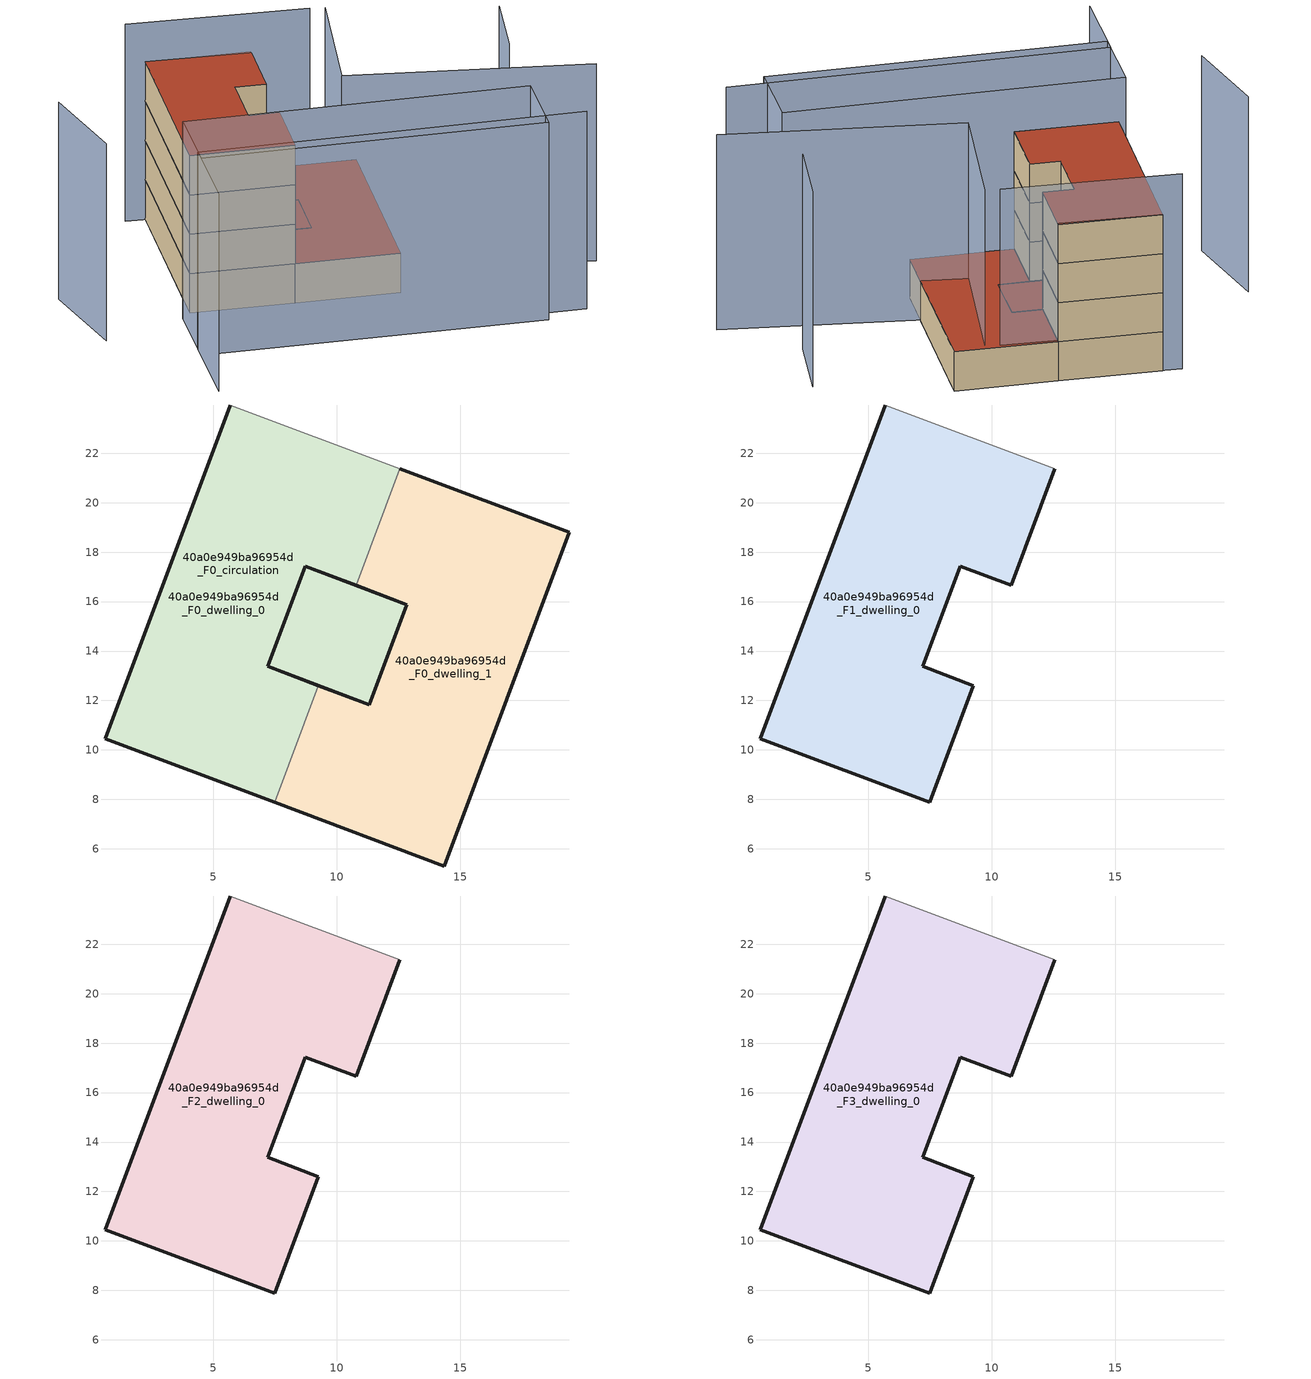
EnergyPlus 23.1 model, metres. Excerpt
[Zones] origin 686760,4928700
40a0e949ba96954d_F0_dwelling_0
 floor ground (EU_floor_Construction): 12.55,21.38 10.78,16.65 8.72,17.42 7.2,13.37 8.8,12.77 9.26,12.6 7.48,7.88 0.63,10.45 5.7,23.95 z0; 12.83,15.88 11.31,11.83 8.8,12.77 7.2,13.37 8.72,17.42 z0
 wall outside (EU_wall_Construction): 5.7,23.95 0.63,10.45 7.48,7.88 / 9.26,12.6 7.2,13.37 8.72,17.42 10.78,16.65 z0:3
 wall adiabatic (EU_wall_Construction): 12.55,21.38 5.7,23.95 z0:3
 wall to 40a0e949ba96954d_F0_dwelling_1 (EU_wall_Construction): 7.48,7.88 9.26,12.6 / 10.78,16.65 12.55,21.38 z0:3
 roof outside (EU_floor_Construction): 11.31,11.83 12.83,15.88 8.72,17.42 7.2,13.37 9.19,12.63 z3
40a0e949ba96954d_F0_dwelling_1
 floor ground (EU_floor_Construction): 19.41,18.8 14.34,5.3 7.48,7.88 9.26,12.6 11.31,11.83 12.83,15.88 10.78,16.65 12.55,21.38 z0
 wall outside (EU_wall_Construction): 10.78,16.65 12.83,15.88 11.31,11.83 9.26,12.6 / 7.48,7.88 14.34,5.3 19.41,18.8 12.55,21.38 z0:3
 roof outside (EU_roof_Construction): 14.34,5.3 19.41,18.8 12.55,21.38 10.78,16.65 12.83,15.88 11.31,11.83 9.26,12.6 7.48,7.88 z3
40a0e949ba96954d_F0_circulation
 floor ground (EU_floor_Construction): 12.55,21.38 10.78,16.65 8.72,17.42 7.2,13.37 8.8,12.77 9.26,12.6 7.48,7.88 0.63,10.45 5.7,23.95 z0; 12.83,15.88 11.31,11.83 8.8,12.77 7.2,13.37 8.72,17.42 z0
 wall outside (EU_wall_Construction): 11.31,11.83 12.83,15.88 8.72,17.42 7.2,13.37 11.31,11.83 z0:3
 roof outside (EU_roof_Construction): 7.48,7.88 9.26,12.6 8.8,12.77 7.2,13.37 8.72,17.42 10.78,16.65 12.55,21.38 5.7,23.95 0.63,10.45 z3; 11.31,11.83 12.83,15.88 8.72,17.42 7.2,13.37 8.8,12.77 z3
40a0e949ba96954d_F1_dwelling_0
 floor to 40a0e949ba96954d_F0_dwelling_0 (EU_floor_Construction): 12.55,21.38 10.78,16.65 8.72,17.42 7.2,13.37 8.8,12.77 9.26,12.6 7.48,7.88 0.63,10.45 5.7,23.95 z3
 wall outside (EU_wall_Construction): 5.7,23.95 0.63,10.45 7.48,7.88 9.26,12.6 7.2,13.37 8.72,17.42 10.78,16.65 12.55,21.38 z3:6
 wall adiabatic (EU_wall_Construction): 12.55,21.38 5.7,23.95 z3:6
40a0e949ba96954d_F2_dwelling_0
 floor to 40a0e949ba96954d_F1_dwelling_0 (EU_floor_Construction): 12.55,21.38 10.78,16.65 8.72,17.42 7.2,13.37 9.26,12.6 7.48,7.88 0.63,10.45 5.7,23.95 z6
 wall outside (EU_wall_Construction): 5.7,23.95 0.63,10.45 7.48,7.88 9.26,12.6 7.2,13.37 8.72,17.42 10.78,16.65 12.55,21.38 z6:9
 wall adiabatic (EU_wall_Construction): 12.55,21.38 5.7,23.95 z6:9
40a0e949ba96954d_F3_dwelling_0
 floor to 40a0e949ba96954d_F2_dwelling_0 (EU_floor_Construction): 12.55,21.38 10.78,16.65 8.72,17.42 7.2,13.37 9.26,12.6 7.48,7.88 0.63,10.45 5.7,23.95 z9
 wall outside (EU_wall_Construction): 5.7,23.95 0.63,10.45 7.48,7.88 9.26,12.6 7.2,13.37 8.72,17.42 10.78,16.65 12.55,21.38 z9:12
 wall adiabatic (EU_wall_Construction): 12.55,21.38 5.7,23.95 z9:12
 roof outside (EU_roof_Construction): 7.48,7.88 9.26,12.6 7.2,13.37 8.72,17.42 10.78,16.65 12.55,21.38 5.7,23.95 0.63,10.45 z12
shading: -4.02,-0.42 -1.87,5.6 / -1.87,5.6 23.66,-3.51 / 24.71,7.86 27.21,13.02 / -5.71,17.03 -6.38,10.07 / 28.08,2.19 12.55,9.96 / 12.55,9.96 17.16,19.17 / 16.21,19.67 4.42,24.45 / -0.23,10.01 22.51,1.81 / 22.51,1.81 20.6,-3.49 / 20.6,-3.49 -2.14,4.71 / -2.14,4.71 -0.23,10.01 z0:15
[Building]
EU S2 Campaign: North Axis=0; Terrain=City; Solar Distribution=FullExterior
[Site:Location]
Bologna: Latitude=44.5; Longitude=11.25; Time Zone=1; Elevation=37
[SizingPeriod:WeatherFileDays]
AnnualSizingPeriod: Begin Month=1; Begin Day of Month=1; End Month=12; End Day of Month=31; Day of Week for Start Day=Monday; Use Weather File Daylight Saving Period=No; Use Weather File Rain and Snow Indicators=No
[MATERIAL]
EU_InternalMass_Material: Roughness=MediumRough; Thickness=0.1; Conductivity=1; Density=1800; Specific Heat=900; Thermal Absorptance=0.9; Solar Absorptance=0.7; Visible Absorptance=0.7
[MATERIAL:NOMASS] Roughness=MediumRough; Thermal Absorptance=0.9; Solar Absorptance=0.7; Visible Absorptance=0.7
Name | Thermal Resistance
EU_wall_NoMass | 0.937881
EU_roof_NoMass | 0.548572
EU_floor_NoMass | 0.71348
[CONSTRUCTION]
EU_wall_Construction: EU_wall_NoMass
EU_roof_Construction: EU_roof_NoMass
EU_floor_Construction: EU_floor_NoMass
EU_InternalMass_Construction: EU_InternalMass_Material
[ZONE] Type=1; Multiplier=1; Ceiling Height=autocalculate; Floor Area=autocalculate; Part of Total Floor Area=Yes
Name | Volume
40a0e949ba96954d_F0_dwelling_0; 40a0e949ba96954d_F0_circulation | 345.32
40a0e949ba96954d_F1_dwelling_0; 40a0e949ba96954d_F2_dwelling_0; 40a0e949ba96954d_F3_dwelling_0 | 288.294
40a0e949ba96954d_F0_dwelling_1 | 288.295
[INTERNALMASS] Construction=EU_InternalMass_Construction
Name | Zone or ZoneList | Surface Area
40a0e949ba96954d_F0_dwelling_0_EU_InternalMass | 40a0e949ba96954d_F0_dwelling_0 | 96.0984
40a0e949ba96954d_F0_dwelling_1_EU_InternalMass | 40a0e949ba96954d_F0_dwelling_1 | 96.0984
40a0e949ba96954d_F1_dwelling_0_EU_InternalMass | 40a0e949ba96954d_F1_dwelling_0 | 211.499
40a0e949ba96954d_F2_dwelling_0_EU_InternalMass | 40a0e949ba96954d_F2_dwelling_0 | 211.499
40a0e949ba96954d_F3_dwelling_0_EU_InternalMass | 40a0e949ba96954d_F3_dwelling_0 | 211.499
[OTHEREQUIPMENT] Fuel Type=Electricity; Design Level Calculation Method=Watts/Area; Power per Zone Floor Area=1; Fraction Latent=0; Fraction Radiant=0; Fraction Lost=0; Carbon Dioxide Generation Rate=0; EndUse Subcategory=EU_Step8_InternalGains
Name | Zone or ZoneList or Space or SpaceList | Schedule
EU_Step8_InternalGain_40a0e949ba96954d_F0_dwelling_0_f000 | 40a0e949ba96954d_F0_dwelling_0 | EU_Step8_GainSchedule_40a0e949ba96954d_F0_dwelling_0_f000
EU_Step8_InternalGain_40a0e949ba96954d_F0_dwelling_1_f000 | 40a0e949ba96954d_F0_dwelling_1 | EU_Step8_GainSchedule_40a0e949ba96954d_F0_dwelling_1_f000
EU_Step8_InternalGain_40a0e949ba96954d_F1_dwelling_0_f000 | 40a0e949ba96954d_F1_dwelling_0 | EU_Step8_GainSchedule_40a0e949ba96954d_F1_dwelling_0_f000
EU_Step8_InternalGain_40a0e949ba96954d_F2_dwelling_0_f000 | 40a0e949ba96954d_F2_dwelling_0 | EU_Step8_GainSchedule_40a0e949ba96954d_F2_dwelling_0_f000
EU_Step8_InternalGain_40a0e949ba96954d_F3_dwelling_0_f000 | 40a0e949ba96954d_F3_dwelling_0 | EU_Step8_GainSchedule_40a0e949ba96954d_F3_dwelling_0_f000
[ZONEINFILTRATION:DESIGNFLOWRATE]
EU_Circulation_Infiltration_40a0e949ba96954d_F0_circulation: Zone or ZoneList or Space or SpaceList=40a0e949ba96954d_F0_circulation; Schedule=EU_AlwaysOn; Design Flow Rate Calculation Method=Flow/Area; Flow Rate per Floor Area=0.0005; Constant Term Coefficient=1; Temperature Term Coefficient=0; Velocity Term Coefficient=0; Velocity Squared Term Coefficient=0
[ZONEVENTILATION:DESIGNFLOWRATE] Schedule=EU_AlwaysOn; Design Flow Rate Calculation Method=AirChanges/Hour; Air Changes per Hour=0.687892; Ventilation Type=Natural; Fan Pressure Rise=0; Fan Total Efficiency=1; Constant Term Coefficient=1; Temperature Term Coefficient=0; Velocity Term Coefficient=0; Velocity Squared Term Coefficient=0; Minimum Indoor Temperature=-100; Maximum Indoor Temperature=100; Delta Temperature=-100; Minimum Outdoor Temperature=-100; Maximum Outdoor Temperature=100; Maximum Wind Speed=40
Name | Zone or ZoneList or Space or SpaceList
EU_ConstantAir_40a0e949ba96954d_F0_dwelling_0 | 40a0e949ba96954d_F0_dwelling_0
EU_ConstantAir_40a0e949ba96954d_F0_dwelling_1 | 40a0e949ba96954d_F0_dwelling_1
EU_ConstantAir_40a0e949ba96954d_F1_dwelling_0 | 40a0e949ba96954d_F1_dwelling_0
EU_ConstantAir_40a0e949ba96954d_F2_dwelling_0 | 40a0e949ba96954d_F2_dwelling_0
EU_ConstantAir_40a0e949ba96954d_F3_dwelling_0 | 40a0e949ba96954d_F3_dwelling_0
[HVACTEMPLATE:THERMOSTAT] Constant Heating Setpoint=20; Constant Cooling Setpoint=50
EU_HeatOnly_40a0e949ba96954d_F0_dwelling_0; EU_HeatOnly_40a0e949ba96954d_F0_dwelling_1; EU_HeatOnly_40a0e949ba96954d_F1_dwelling_0; EU_HeatOnly_40a0e949ba96954d_F2_dwelling_0; EU_HeatOnly_40a0e949ba96954d_F3_dwelling_0
[HVACTEMPLATE:ZONE:IDEALLOADSAIRSYSTEM] System Availability Schedule=EU_AlwaysOn; Maximum Heating Supply Air Temperature=50; Minimum Cooling Supply Air Temperature=13; Maximum Heating Supply Air Humidity Ratio=0.0156; Minimum Cooling Supply Air Humidity Ratio=0.0077; Heating Limit=NoLimit; Cooling Limit=NoLimit; Heating Availability Schedule=EU_AlwaysOn; Cooling Availability Schedule=EU_CoolingOff; Dehumidification Control Type=ConstantSensibleHeatRatio; Cooling Sensible Heat Ratio=0.7; Dehumidification Setpoint=60; Humidification Control Type=None; Humidification Setpoint=30; Outdoor Air Method=None; Outdoor Air Flow Rate per Person=0.00944; Outdoor Air Flow Rate per Zone Floor Area=0; Outdoor Air Flow Rate per Zone=0; Demand Controlled Ventilation Type=None; Outdoor Air Economizer Type=NoEconomizer; Heat Recovery Type=None; Sensible Heat Recovery Effectiveness=0.7; Latent Heat Recovery Effectiveness=0.65
Name | Template Thermostat
40a0e949ba96954d_F0_dwelling_0 | EU_HeatOnly_40a0e949ba96954d_F0_dwelling_0
40a0e949ba96954d_F0_dwelling_1 | EU_HeatOnly_40a0e949ba96954d_F0_dwelling_1
40a0e949ba96954d_F1_dwelling_0 | EU_HeatOnly_40a0e949ba96954d_F1_dwelling_0
40a0e949ba96954d_F2_dwelling_0 | EU_HeatOnly_40a0e949ba96954d_F2_dwelling_0
40a0e949ba96954d_F3_dwelling_0 | EU_HeatOnly_40a0e949ba96954d_F3_dwelling_0
[SIZING:ZONE] Zone Cooling Design Supply Air Temperature Input Method=SupplyAirTemperature; Zone Cooling Design Supply Air Temperature=13; Zone Heating Design Supply Air Temperature Input Method=SupplyAirTemperature; Zone Heating Design Supply Air Temperature=50; Zone Cooling Design Supply Air Humidity Ratio=0.008; Zone Heating Design Supply Air Humidity Ratio=0.008; Cooling Design Air Flow Method=DesignDay; Cooling Design Air Flow Rate=0; Cooling Minimum Air Flow per Zone Floor Area=0.000762; Cooling Minimum Air Flow=0; Cooling Minimum Air Flow Fraction=0.2; Heating Design Air Flow Method=DesignDay; Heating Design Air Flow Rate=0; Heating Maximum Air Flow per Zone Floor Area=0.002032; Heating Maximum Air Flow=0.141576; Heating Maximum Air Flow Fraction=0.3; Account for Dedicated Outdoor Air System=No; Dedicated Outdoor Air System Control Strategy=NeutralSupplyAir; Dedicated Outdoor Air Low Setpoint Temperature for Design=autosize; Dedicated Outdoor Air High Setpoint Temperature for Design=autosize; Zone Load Sizing Method=Sensible Load Only No Latent Load; Zone Latent Cooling Design Supply Air Humidity Ratio Input Method=HumidityRatioDifference; Zone Cooling Design Supply Air Humidity Ratio Difference=0.005; Zone Latent Heating Design Supply Air Humidity Ratio Input Method=HumidityRatioDifference; Zone Humidification Design Supply Air Humidity Ratio Difference=0.005
40a0e949ba96954d_F0_dwelling_0; 40a0e949ba96954d_F0_dwelling_1; 40a0e949ba96954d_F1_dwelling_0; 40a0e949ba96954d_F2_dwelling_0; 40a0e949ba96954d_F3_dwelling_0
[SCHEDULE:CONSTANT]
Name | Hourly Value
EU_AlwaysOn | 1
EU_CoolingOff | 0
[SCHEDULE:FILE] Column Number=1; Rows to Skip at Top=0; Number of Hours of Data=8760; Column Separator=Comma; Interpolate to Timestep=No; Minutes per Item=60; Adjust Schedule for Daylight Savings=Yes
Name | File
EU_Step8_GainSchedule_40a0e949ba96954d_F0_dwelling_0_f000 | ../../schedules/40a0e949ba96954d/40a0e949ba96954d_F0_dwelling_0_f000_gain.csv
EU_Step8_GainSchedule_40a0e949ba96954d_F0_dwelling_1_f000 | ../../schedules/40a0e949ba96954d/40a0e949ba96954d_F0_dwelling_1_f000_gain.csv
EU_Step8_GainSchedule_40a0e949ba96954d_F1_dwelling_0_f000 | ../../schedules/40a0e949ba96954d/40a0e949ba96954d_F1_dwelling_0_f000_gain.csv
EU_Step8_GainSchedule_40a0e949ba96954d_F2_dwelling_0_f000 | ../../schedules/40a0e949ba96954d/40a0e949ba96954d_F2_dwelling_0_f000_gain.csv
EU_Step8_GainSchedule_40a0e949ba96954d_F3_dwelling_0_f000 | ../../schedules/40a0e949ba96954d/40a0e949ba96954d_F3_dwelling_0_f000_gain.csv
